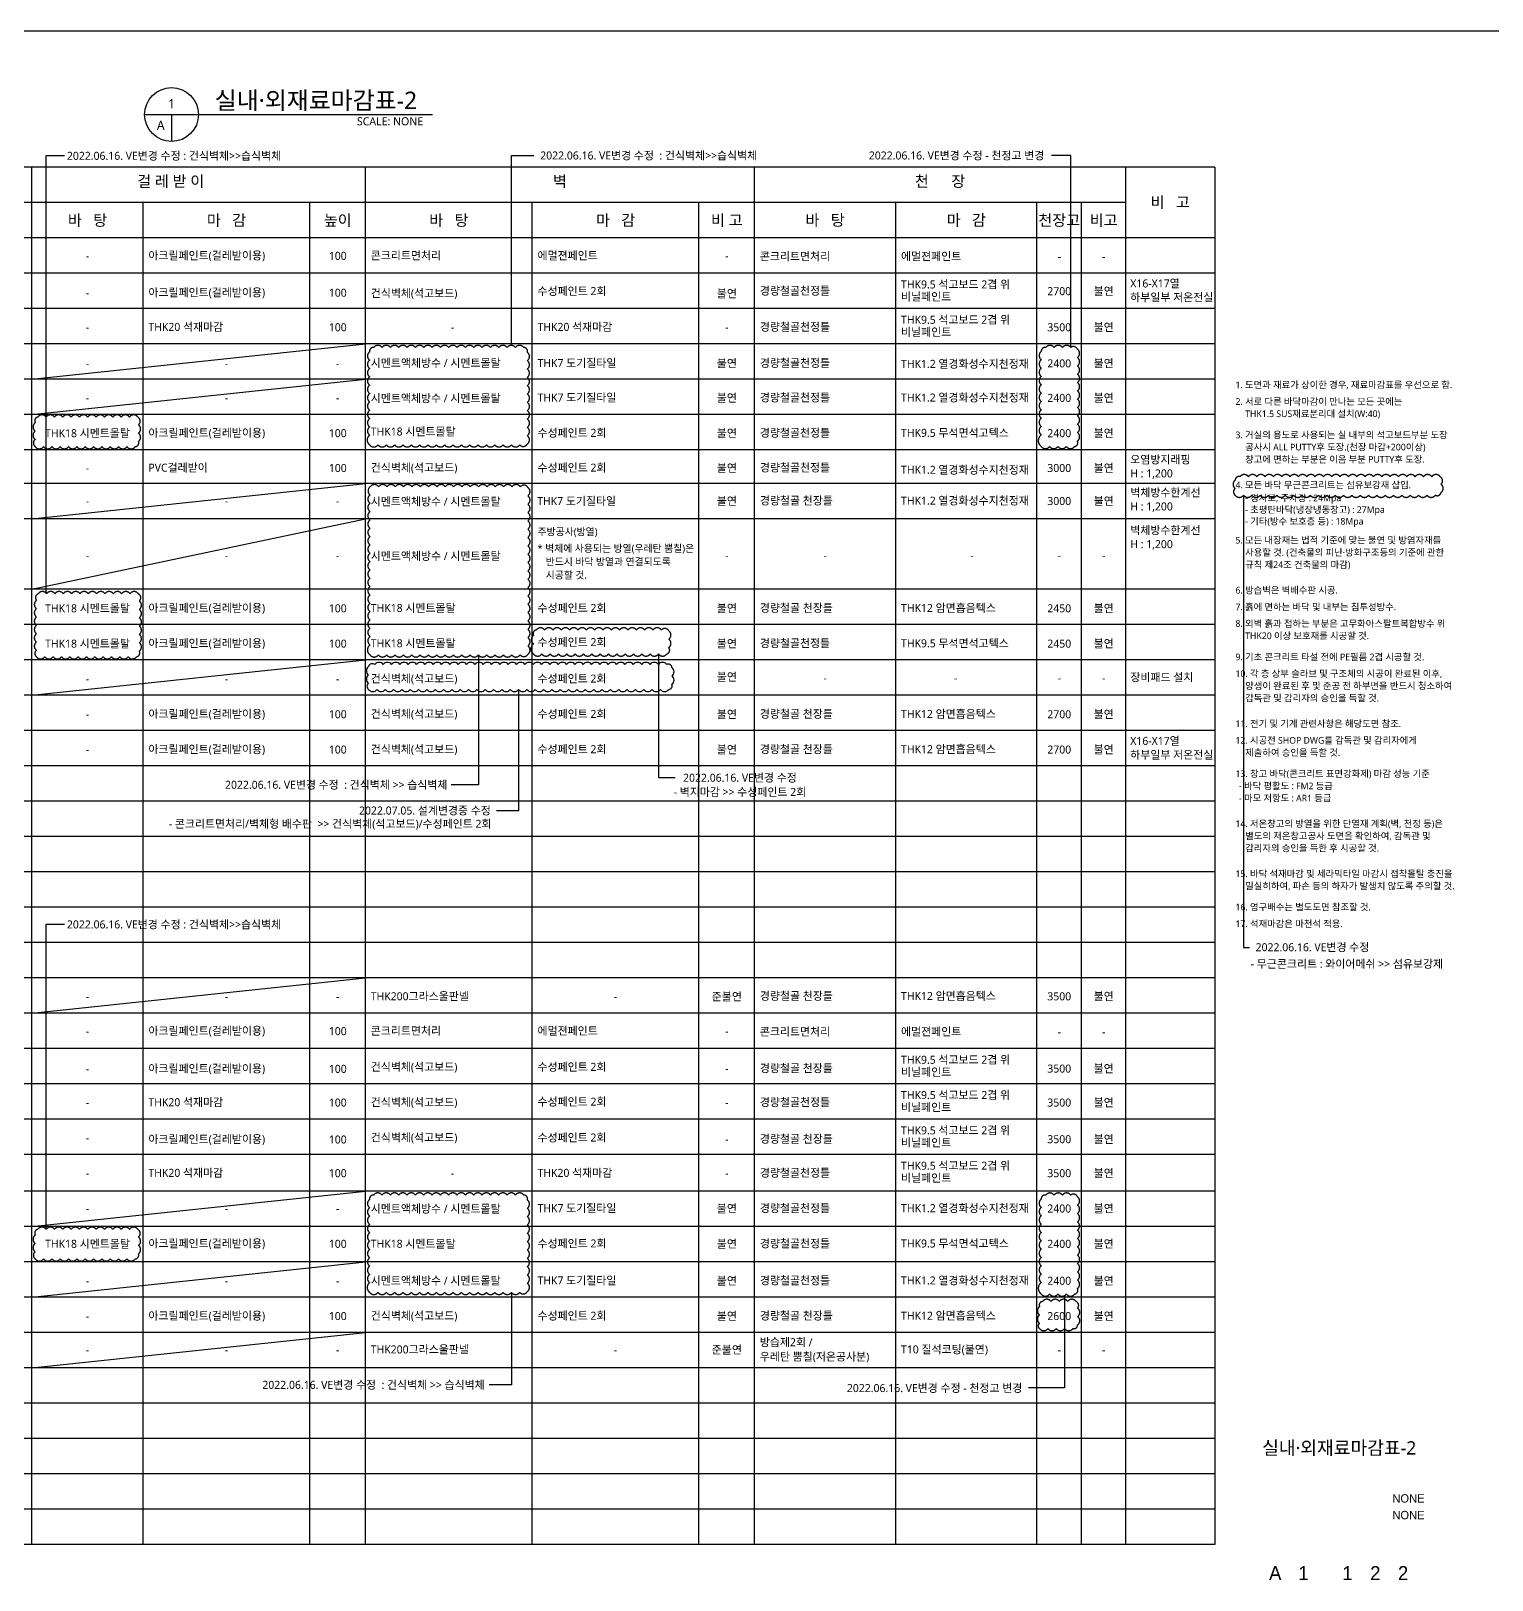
# Model space of a CAD drawing. Header units: millimetres. Extents: x 14892468 to 15300900, y -3565850 to -3401345.
# Drawn here: x 15121711 to 15126968, y -3406918 to -3401345 of the extents above; entities that cross this region are included whole.
import ezdxf
from ezdxf.enums import TextEntityAlignment as Align

# ---------------------------------------------------------------- set-up
doc = ezdxf.new("R2010")
doc.units = ezdxf.units.MM
doc.header["$LTSCALE"] = 100
doc.header["$MEASUREMENT"] = 0
doc.linetypes.add('ACAD_ISO03W100', pattern=[30, 12, -18])
doc.layers.get('0').update_dxf_attribs({"linetype": 'CONTINUOUS'})
doc.layers.get('Defpoints').update_dxf_attribs({"color": 171, "linetype": 'CONTINUOUS'})
for name, color, linetype in [('2', 7, 'CONTINUOUS'), ('9', 2, 'CONTINUOUS'), ('sol', 254, 'CONTINUOUS'), ('SYM', 7, 'CONTINUOUS'), ('TEXT', 3, 'CONTINUOUS'), ('TEXT(MIN)', 7, 'CONTINUOUS'), ('TEXT-TITLE', 6, 'CONTINUOUS'), ('TEXT-기입', 6, 'CONTINUOUS')]:
    doc.layers.add(name, color=color, linetype=linetype)
doc.layers.add('VE변경사항적용-20220616', color=10, linetype='CONTINUOUS', plot=False)
doc.layers.add('설계변경중 추가', color=152, linetype='CONTINUOUS', plot=False)
doc.styles.add('CGS', font='cgse', dxfattribs={"bigfont": 'cgs'})
doc.styles.add('나눔바른고딕', font='NanumBarunGothic.ttf')

# ---------------------------------------------------------------- blocks, each defined once
blk = doc.blocks.new('gfdeafdsaf')
at = {"layer": 'TEXT(MIN)', "style": '나눔바른고딕'}
for s, p in [('1. 도면과 재료가 상이한 경우, 재료마감표를 우선으로 함.', (15502606, -2335323)), ('2. 서로 다른 바닥마감이 만나는 모든 곳에는', (15502606, -2338323)), ('THK1.5 SUS재료분리대 설치(W:40)', (15504346, -2340523)), ('3. 거실의 용도로 사용되는 실 내부의 석고보드부분 도장', (15502606, -2344323)), ('공사시 ALL PUTTY후 도장.(천장 마감+200이상)', (15504346, -2346523)), ('창고에 면하는 부분은 이음 부분 PUTTY후 도장.', (15504346, -2348723)), ('4. 모든 바닥 무근콘크리트는 섬유보강재 삽입.', (15502606, -2353323)), ('- 경사로, 주차장 : 24Mpa', (15504346, -2355666)), ('- 초평탄바닥(냉장냉동창고) : 27Mpa', (15504346, -2357766)), ('- 기타(방수 보호층 등) : 18Mpa', (15504346, -2359866)), ('5. 모든 내장재는 법적 기준에 맞는 불연 및 방염자재를', (15502606, -2363266)), ('사용할 것. (건축물의 피난·방화구조등의 기준에 관한', (15504346, -2365466)), ('규칙 제24조 건축물의 마감)', (15504346, -2367666)), ('6. 방습벽은 벽배수판 시공.', (15502606, -2372266)), ('7. 흙에 면하는 바닥 및 내부는 침투성방수.', (15502606, -2375266)), ('8. 외벽 흙과 접하는 부분은 고무화아스팔트복합방수 위', (15502606, -2378266)), ('THK20 이상 보호재를 시공할 것.', (15504346, -2380466)), ('9. 기초 콘크리트 타설 전에 PE필름 2겹 시공할 것.', (15502606, -2384266)), ('10. 각 층 상부 슬라브 및 구조체의 시공이 완료된 이후,', (15502606, -2387266)), ('감독관 및 감리자의 승인을 득할 것.', (15504346, -2391666)), ('양생이 완료된 후 및 준공 전 하부면을 반드시 청소하여', (15504346, -2389466)), ('11. 전기 및 기계 관련사항은 해당도면 참조.', (15502606, -2396266)), ('12. 시공전 SHOP DWG를 감독관 및 감리자에게', (15502606, -2399266)), ('제출하여 승인을 득할 것.', (15504346, -2401466)), ('13. 창고 바닥(콘크리트 표면강화제) 마감 성능 기준', (15502606, -2405266)), ('- 바닥 평활도 : FM2 등급', (15503239, -2407466)), ('- 마모 저항도 : AR1 등급', (15503239, -2409666)), ('14. 저온창고의 방열을 위한 단열재 계획(벽, 천정 등)은', (15502606, -2414266)), ('별도의 저온창고공사 도면을 확인하여, 감독관 및 ', (15504346, -2416466)), ('감리자의 승인을 득한 후 시공할 것.', (15504346, -2418666)), ('15. 바닥 석재마감 및 세라믹타일 마감시 접착몰탈 충진을', (15502606, -2423266)), ('밀실히하여, 파손 등의 하자가 발생치 않도록 주의할 것.', (15504346, -2425466)), ('16. 영구배수는 별도도면 참조할 것.', (15502606, -2429266)), ('17. 석재마감은 마천석 적용.', (15502606, -2432266))]:
    blk.add_text(s, height=1200, dxfattribs=at).set_placement(p, align=Align.MIDDLE_LEFT)

msp = doc.modelspace()

# ---------------------------------------------------------------- linework, layer by layer
at = {"layer": '2'}
for p, q in [((15121714, -3406790.5), (15121714, -3401835.2)), ((15122914, -3406790.5), (15122914, -3401835.2)), ((15124314, -3406790.5), (15124314, -3401835.2)), ((15125650, -3406790.5), (15125650, -3401835.2)), ((15125650, -3401962.2), (15120114, -3401962.2)), ((15122114, -3406790.5), (15122114, -3401962.2)), ((15122714, -3406790.5), (15122714, -3401962.2)), ((15123514, -3406790.5), (15123514, -3401962.2)), ((15124114, -3406790.5), (15124114, -3401962.2)), ((15124822, -3406790.5), (15124822, -3401962.2)), ((15125330, -3406790.5), (15125330, -3401962.2)), ((15125490, -3406790.5), (15125490, -3401962.2)), ((15125970, -3402089.3), (15119005.5, -3402089.3)), ((15125970, -3404751.7), (15119005.5, -3404751.7))]:
    msp.add_line(p, q, dxfattribs=at)
at = {"layer": '9'}
for p, q in [((15125970, -3401835.2), (15119005.5, -3401835.2)), ((15125970, -3406790.5), (15119005.5, -3406790.5))]:
    msp.add_line(p, q, dxfattribs=at)
at = {"layer": 'Defpoints', "ltscale": 0.1}
for p, q in [((14893166, -3401345.2), (15300899.7, -3401345.2)), ((15125970, -3401835.2), (15125970, -3406790.5)), ((15121714, -3402597.5), (15122914, -3402470.5)), ((15121714, -3402724.6), (15122914, -3402597.5)), ((15121714, -3403099.9), (15122914, -3402972.8)), ((15121714, -3403354), (15122914, -3403099.9)), ((15121714, -3403735.2), (15122914, -3403608.1)), ((15121714, -3404878.7), (15122914, -3404751.7)), ((15121714, -3405646.9), (15122914, -3405519.9)), ((15121714, -3405901.1), (15122914, -3405774)), ((15121714, -3406155.2), (15122914, -3406028.1))]:
    msp.add_line(p, q, dxfattribs=at)
at = {"layer": 'sol', "color": 8}
for p, q in [((15125970, -3402216.3), (15119310, -3402216.3)), ((15125970, -3402343.4), (15119310, -3402343.4)), ((15125970, -3402343.4), (15119714, -3402343.4)), ((15125970, -3402470.5), (15119310, -3402470.5)), ((15125970, -3402597.5), (15119310, -3402597.5)), ((15125970, -3402724.6), (15119714, -3402724.6)), ((15125970, -3402851.6), (15119310, -3402851.6)), ((15125970, -3402972.8), (15119310, -3402972.8)), ((15125970, -3403099.9), (15119310, -3403099.9)), ((15125970, -3403354), (15119310, -3403354)), ((15125970, -3403481.1), (15119310, -3403481.1)), ((15125970, -3403608.1), (15119310, -3403608.1)), ((15125970, -3403735.2), (15119310, -3403735.2)), ((15125970, -3403862.2), (15119310, -3403862.2)), ((15125970, -3403989.3), (15119310, -3403989.3)), ((15125970, -3404116.4), (15119310, -3404116.4)), ((15125970, -3404243.4), (15119310, -3404243.4)), ((15125970, -3404370.5), (15119310, -3404370.5)), ((15125970, -3404497.5), (15119310, -3404497.5)), ((15125970, -3404624.6), (15119310, -3404624.6)), ((15125970, -3404751.7), (15119310, -3404751.7)), ((15125970, -3404878.7), (15119310, -3404878.7)), ((15125970, -3405005.8), (15119310, -3405005.8)), ((15125970, -3405132.8), (15120114, -3405132.8)), ((15125970, -3405259.9), (15120114, -3405259.9)), ((15125970, -3405387), (15119310, -3405387)), ((15125970, -3405519.9), (15119310, -3405519.9)), ((15125970, -3405646.9), (15119714, -3405646.9)), ((15125970, -3405774), (15119310, -3405774)), ((15125970, -3405901.1), (15119310, -3405901.1)), ((15125970, -3406028.1), (15119310, -3406028.1)), ((15125970, -3406155.2), (15119310, -3406155.2)), ((15125970, -3406282.2), (15119310, -3406282.2)), ((15125970, -3406409.3), (15119310, -3406409.3)), ((15125970, -3406536.4), (15119310, -3406536.4)), ((15125970, -3406663.4), (15119310, -3406663.4))]:
    msp.add_line(p, q, dxfattribs=at)
at = {"layer": 'SYM'}
for p, q in [((15122119.5, -3401645.8), (15123155.6, -3401645.8)), ((15122216.5, -3401645.8), (15122216.5, -3401742.7))]:
    msp.add_line(p, q, dxfattribs=at)
msp.add_circle((15122216.5, -3401645.8), 97, dxfattribs=at)
at = {"layer": 'VE변경사항적용-20220616'}
for points in [[(15121765.2, -3403367.8), (15121765.2, -3401792.8), (15121831.9, -3401792.8)], [(15123439.3, -3402476.2), (15123439.3, -3401792.8), (15123519.9, -3401792.8)], [(15125451.8, -3402484.2), (15125451.8, -3401792.8), (15125382.6, -3401792.8)], [(15126073.5, -3403015.3), (15126073.5, -3404642.6), (15126094.9, -3404642.6)], [(15123320.6, -3403589.8), (15123320.6, -3404056.9), (15123222.8, -3404056.9)], [(15123968.7, -3403586.5), (15123968.7, -3404031.6), (15124028.8, -3404031.6)], [(15121765.2, -3405656.6), (15121765.2, -3404558.2), (15121831.9, -3404558.2)], [(15123439.3, -3405883.5), (15123439.3, -3406216), (15123358.8, -3406216)], [(15125429.5, -3405895), (15125429.5, -3406227.5), (15125299.9, -3406227.5)]]:
    msp.add_lwpolyline(points, dxfattribs=at)
at = {"layer": 'VE변경사항적용-20220616', "linetype": 'ACAD_ISO03W100'}
for points in [[(15122929.3, -3402834.1, 0.520567), (15122959.3, -3402834.1, 0.520567), (15122989.3, -3402834.1, 0.520567), (15123019.3, -3402834.1, 0.520567), (15123049.3, -3402834.1, 0.520567), (15123079.3, -3402834.1, 0.520567), (15123109.3, -3402834.1, 0.520567), (15123139.3, -3402834.1, 0.520567), (15123169.3, -3402834.1, 0.520567), (15123199.3, -3402834.1, 0.520567), (15123229.3, -3402834.1, 0.520567), (15123259.3, -3402834.1, 0.520567), (15123289.3, -3402834.1, 0.520567), (15123319.3, -3402834.1, 0.520567), (15123349.3, -3402834.1, 0.520567), (15123379.3, -3402834.1, 0.520567), (15123409.3, -3402834.1, 0.520567), (15123439.3, -3402834.1, 0.520567), (15123469.3, -3402834.1, 0.520567), (15123496.5, -3402831.3, 0.520567), (15123496.5, -3402801.3, 0.520567), (15123496.5, -3402771.3, 0.520567), (15123496.5, -3402741.3, 0.520567), (15123496.5, -3402711.3, 0.520567), (15123496.5, -3402681.3, 0.520567), (15123496.5, -3402651.3, 0.520567), (15123496.5, -3402621.3, 0.520567), (15123496.5, -3402591.3, 0.520567), (15123496.5, -3402561.3, 0.520567), (15123496.5, -3402531.3, 0.520567), (15123496.5, -3402501.3, 0.520567), (15123483.8, -3402484, 0.520567), (15123453.8, -3402484, 0.520567), (15123423.8, -3402484, 0.520567), (15123393.8, -3402484, 0.520567), (15123363.8, -3402484, 0.520567), (15123333.8, -3402484, 0.520567), (15123303.8, -3402484, 0.520567), (15123273.8, -3402484, 0.520567), (15123243.8, -3402484, 0.520567), (15123213.8, -3402484, 0.520567), (15123183.8, -3402484, 0.520567), (15123153.8, -3402484, 0.520567), (15123123.8, -3402484, 0.520567), (15123093.8, -3402484, 0.520567), (15123063.8, -3402484, 0.520567), (15123033.8, -3402484, 0.520567), (15123003.8, -3402484, 0.520567), (15122973.8, -3402484, 0.520567), (15122943.8, -3402484, 0.520567), (15122929.3, -3402499.5, 0.520567), (15122929.3, -3402529.5, 0.520567), (15122929.3, -3402559.5, 0.520567), (15122929.3, -3402589.5, 0.520567), (15122929.3, -3402619.5, 0.520567), (15122929.3, -3402649.5, 0.520567), (15122929.3, -3402679.5, 0.520567), (15122929.3, -3402709.5, 0.520567), (15122929.3, -3402739.5, 0.520567), (15122929.3, -3402769.5, 0.520567), (15122929.3, -3402799.5, 0.520567)], [(15125345.8, -3402840, 0.520567), (15125375.8, -3402840, 0.520567), (15125405.8, -3402840, 0.520567), (15125435.8, -3402840, 0.520567), (15125465.8, -3402840, 0.520567), (15125475.9, -3402820.1, 0.520567), (15125475.9, -3402790.1, 0.520567), (15125475.9, -3402760.1, 0.520567), (15125475.9, -3402730.1, 0.520567), (15125475.9, -3402700.1, 0.520567), (15125475.9, -3402670.1, 0.520567), (15125475.9, -3402640.1, 0.520567), (15125475.9, -3402610.1, 0.520567), (15125475.9, -3402580.1, 0.520567), (15125475.9, -3402550.1, 0.520567), (15125475.9, -3402520.1, 0.520567), (15125475.9, -3402490.1, 0.520567), (15125451.8, -3402484.2, 0.520567), (15125421.8, -3402484.2, 0.520567), (15125391.8, -3402484.2, 0.520567), (15125361.8, -3402484.2, 0.520567), (15125345.8, -3402498.2, 0.520567), (15125345.8, -3402528.2, 0.520567), (15125345.8, -3402558.2, 0.520567), (15125345.8, -3402588.2, 0.520567), (15125345.8, -3402618.2, 0.520567), (15125345.8, -3402648.2, 0.520567), (15125345.8, -3402678.2, 0.520567), (15125345.8, -3402708.2, 0.520567), (15125345.8, -3402738.2, 0.520567), (15125345.8, -3402768.2, 0.520567), (15125345.8, -3402798.2, 0.520567)], [(15121726, -3402840.6, 0.520567), (15121756, -3402840.6, 0.520567), (15121786, -3402840.6, 0.520567), (15121816, -3402840.6, 0.520567), (15121846, -3402840.6, 0.520567), (15121876, -3402840.6, 0.520567), (15121906, -3402840.6, 0.520567), (15121936, -3402840.6, 0.520567), (15121966, -3402840.6, 0.520567), (15121996, -3402840.6, 0.520567), (15122026, -3402840.6, 0.520567), (15122056, -3402840.6, 0.520567), (15122086, -3402840.6, 0.520567), (15122097.5, -3402822, 0.520567), (15122097.5, -3402792, 0.520567), (15122097.5, -3402762, 0.520567), (15122095.2, -3402734.2, 0.520567), (15122065.2, -3402734.2, 0.520567), (15122035.2, -3402734.2, 0.520567), (15122005.2, -3402734.2, 0.520567), (15121975.2, -3402734.2, 0.520567), (15121945.2, -3402734.2, 0.520567), (15121915.2, -3402734.2, 0.520567), (15121885.2, -3402734.2, 0.520567), (15121855.2, -3402734.2, 0.520567), (15121825.2, -3402734.2, 0.520567), (15121795.2, -3402734.2, 0.520567), (15121765.2, -3402734.2, 0.520567), (15121735.2, -3402734.2, 0.520567), (15121726, -3402755, 0.520567), (15121726, -3402785, 0.520567), (15121726, -3402815, 0.520567)], [(15126043.5, -3403015.3, 0.520567), (15126073.5, -3403015.3, 0.520567), (15126103.5, -3403015.3, 0.520567), (15126133.5, -3403015.3, 0.520567), (15126163.5, -3403015.3, 0.520567), (15126193.5, -3403015.3, 0.520567), (15126223.5, -3403015.3, 0.520567), (15126253.5, -3403015.3, 0.520567), (15126283.5, -3403015.3, 0.520567), (15126313.5, -3403015.3, 0.520567), (15126343.5, -3403015.3, 0.520567), (15126373.5, -3403015.3, 0.520567), (15126403.5, -3403015.3, 0.520567), (15126433.5, -3403015.3, 0.520567), (15126463.5, -3403015.3, 0.520567), (15126493.5, -3403015.3, 0.520567), (15126523.5, -3403015.3, 0.520567), (15126553.5, -3403015.3, 0.520567), (15126583.5, -3403015.3, 0.520567), (15126613.5, -3403015.3, 0.520567), (15126643.5, -3403015.3, 0.520567), (15126673.5, -3403015.3, 0.520567), (15126703.5, -3403015.3, 0.520567), (15126733.5, -3403015.3, 0.520567), (15126763.5, -3403015.3, 0.520567), (15126784, -3403005.8, 0.520567), (15126784, -3402975.8, 0.520567), (15126781, -3402948.8, 0.520567), (15126751, -3402948.8, 0.520567), (15126721, -3402948.8, 0.520567), (15126691, -3402948.8, 0.520567), (15126661, -3402948.8, 0.520567), (15126631, -3402948.8, 0.520567), (15126601, -3402948.8, 0.520567), (15126571, -3402948.8, 0.520567), (15126541, -3402948.8, 0.520567), (15126511, -3402948.8, 0.520567), (15126481, -3402948.8, 0.520567), (15126451, -3402948.8, 0.520567), (15126421, -3402948.8, 0.520567), (15126391, -3402948.8, 0.520567), (15126361, -3402948.8, 0.520567), (15126331, -3402948.8, 0.520567), (15126301, -3402948.8, 0.520567), (15126271, -3402948.8, 0.520567), (15126241, -3402948.8, 0.520567), (15126211, -3402948.8, 0.520567), (15126181, -3402948.8, 0.520567), (15126151, -3402948.8, 0.520567), (15126121, -3402948.8, 0.520567), (15126091, -3402948.8, 0.520567), (15126061, -3402948.8, 0.520567), (15126043.5, -3402961.3, 0.520567), (15126043.5, -3402991.3, 0.520567)], [(15122930.6, -3403589.8, 0.520567), (15122960.6, -3403589.8, 0.520567), (15122990.6, -3403589.8, 0.520567), (15123020.6, -3403589.8, 0.520567), (15123050.6, -3403589.8, 0.520567), (15123080.6, -3403589.8, 0.520567), (15123110.6, -3403589.8, 0.520567), (15123140.6, -3403589.8, 0.520567), (15123170.6, -3403589.8, 0.520567), (15123200.6, -3403589.8, 0.520567), (15123230.6, -3403589.8, 0.520567), (15123260.6, -3403589.8, 0.520567), (15123290.6, -3403589.8, 0.520567), (15123320.6, -3403589.8, 0.520567), (15123350.6, -3403589.8, 0.520567), (15123380.6, -3403589.8, 0.520567), (15123410.6, -3403589.8, 0.520567), (15123440.6, -3403589.8, 0.520567), (15123470.6, -3403589.8, 0.520567), (15123498.6, -3403587.7, 0.520567), (15123498.6, -3403557.7, 0.520567), (15123498.6, -3403527.7, 0.520567), (15123498.6, -3403497.7, 0.520567), (15123498.6, -3403467.7, 0.520567), (15123498.6, -3403437.7, 0.520567), (15123498.6, -3403407.7, 0.520567), (15123498.6, -3403377.7, 0.520567), (15123498.6, -3403347.7, 0.520567), (15123498.6, -3403317.7, 0.520567), (15123498.6, -3403287.7, 0.520567), (15123498.6, -3403257.7, 0.520567), (15123498.6, -3403227.7, 0.520567), (15123498.6, -3403197.7, 0.520567), (15123498.6, -3403167.7, 0.520567), (15123498.6, -3403137.7, 0.520567), (15123498.6, -3403107.7, 0.520567), (15123498.6, -3403077.7, 0.520567), (15123498.6, -3403047.7, 0.520567), (15123498.6, -3403017.7, 0.520567), (15123498.6, -3402987.7, 0.520567), (15123471.4, -3402985, 0.520567), (15123441.4, -3402985, 0.520567), (15123411.4, -3402985, 0.520567), (15123381.4, -3402985, 0.520567), (15123351.4, -3402985, 0.520567), (15123321.4, -3402985, 0.520567), (15123291.4, -3402985, 0.520567), (15123261.4, -3402985, 0.520567), (15123231.4, -3402985, 0.520567), (15123201.4, -3402985, 0.520567), (15123171.4, -3402985, 0.520567), (15123141.4, -3402985, 0.520567), (15123111.4, -3402985, 0.520567), (15123081.4, -3402985, 0.520567), (15123051.4, -3402985, 0.520567), (15123021.4, -3402985, 0.520567), (15122991.4, -3402985, 0.520567), (15122961.4, -3402985, 0.520567), (15122931.4, -3402985, 0.520567), (15122930.6, -3403014.2, 0.520567), (15122930.6, -3403044.2, 0.520567), (15122930.6, -3403074.2, 0.520567), (15122930.6, -3403104.2, 0.520567), (15122930.6, -3403134.2, 0.520567), (15122930.6, -3403164.2, 0.520567), (15122930.6, -3403194.2, 0.520567), (15122930.6, -3403224.2, 0.520567), (15122930.6, -3403254.2, 0.520567), (15122930.6, -3403284.2, 0.520567), (15122930.6, -3403314.2, 0.520567), (15122930.6, -3403344.2, 0.520567), (15122930.6, -3403374.2, 0.520567), (15122930.6, -3403404.2, 0.520567), (15122930.6, -3403434.2, 0.520567), (15122930.6, -3403464.2, 0.520567), (15122930.6, -3403494.2, 0.520567), (15122930.6, -3403524.2, 0.520567), (15122930.6, -3403554.2, 0.520567)], [(15121730.5, -3403596.5, 0.520567), (15121760.5, -3403596.5, 0.520567), (15121790.5, -3403596.5, 0.520567), (15121820.5, -3403596.5, 0.520567), (15121850.5, -3403596.5, 0.520567), (15121880.5, -3403596.5, 0.520567), (15121910.5, -3403596.5, 0.520567), (15121940.5, -3403596.5, 0.520567), (15121970.5, -3403596.5, 0.520567), (15122000.5, -3403596.5, 0.520567), (15122030.5, -3403596.5, 0.520567), (15122060.5, -3403596.5, 0.520567), (15122090.5, -3403596.5, 0.520567), (15122100.4, -3403576.4, 0.520567), (15122100.4, -3403546.4, 0.520567), (15122100.4, -3403516.4, 0.520567), (15122100.4, -3403486.4, 0.520567), (15122100.4, -3403456.4, 0.520567), (15122100.4, -3403426.4, 0.520567), (15122100.4, -3403396.4, 0.520567), (15122096.9, -3403369.9, 0.520567), (15122066.9, -3403369.9, 0.520567), (15122036.9, -3403369.9, 0.520567), (15122006.9, -3403369.9, 0.520567), (15121976.9, -3403369.9, 0.520567), (15121946.9, -3403369.9, 0.520567), (15121916.9, -3403369.9, 0.520567), (15121886.9, -3403369.9, 0.520567), (15121856.9, -3403369.9, 0.520567), (15121826.9, -3403369.9, 0.520567), (15121796.9, -3403369.9, 0.520567), (15121766.9, -3403369.9, 0.520567), (15121736.9, -3403369.9, 0.520567), (15121730.5, -3403393.5, 0.520567), (15121730.5, -3403423.5, 0.520567), (15121730.5, -3403453.5, 0.520567), (15121730.5, -3403483.5, 0.520567), (15121730.5, -3403513.5, 0.520567), (15121730.5, -3403543.5, 0.520567), (15121730.5, -3403573.5, 0.520567)], [(15123518.7, -3403586.5, 0.520567), (15123548.7, -3403586.5, 0.520567), (15123578.7, -3403586.5, 0.520567), (15123608.7, -3403586.5, 0.520567), (15123638.7, -3403586.5, 0.520567), (15123668.7, -3403586.5, 0.520567), (15123698.7, -3403586.5, 0.520567), (15123728.7, -3403586.5, 0.520567), (15123758.7, -3403586.5, 0.520567), (15123788.7, -3403586.5, 0.520567), (15123818.7, -3403586.5, 0.520567), (15123848.7, -3403586.5, 0.520567), (15123878.7, -3403586.5, 0.520567), (15123908.7, -3403586.5, 0.520567), (15123938.7, -3403586.5, 0.520567), (15123968.7, -3403586.5, 0.520567), (15123998.7, -3403586.5, 0.520567), (15124005.7, -3403563.5, 0.520567), (15124005.7, -3403533.5, 0.520567), (15124005.7, -3403503.5, 0.520567), (15123978.9, -3403500.3, 0.520567), (15123948.9, -3403500.3, 0.520567), (15123918.9, -3403500.3, 0.520567), (15123888.9, -3403500.3, 0.520567), (15123858.9, -3403500.3, 0.520567), (15123828.9, -3403500.3, 0.520567), (15123798.9, -3403500.3, 0.520567), (15123768.9, -3403500.3, 0.520567), (15123738.9, -3403500.3, 0.520567), (15123708.9, -3403500.3, 0.520567), (15123678.9, -3403500.3, 0.520567), (15123648.9, -3403500.3, 0.520567), (15123618.9, -3403500.3, 0.520567), (15123588.9, -3403500.3, 0.520567), (15123558.9, -3403500.3, 0.520567), (15123528.9, -3403500.3, 0.520567), (15123518.7, -3403520, 0.520567), (15123518.7, -3403550, 0.520567)], [(15122929.3, -3405883.5, 0.520567), (15122959.3, -3405883.5, 0.520567), (15122989.3, -3405883.5, 0.520567), (15123019.3, -3405883.5, 0.520567), (15123049.3, -3405883.5, 0.520567), (15123079.3, -3405883.5, 0.520567), (15123109.3, -3405883.5, 0.520567), (15123139.3, -3405883.5, 0.520567), (15123169.3, -3405883.5, 0.520567), (15123199.3, -3405883.5, 0.520567), (15123229.3, -3405883.5, 0.520567), (15123259.3, -3405883.5, 0.520567), (15123289.3, -3405883.5, 0.520567), (15123319.3, -3405883.5, 0.520567), (15123349.3, -3405883.5, 0.520567), (15123379.3, -3405883.5, 0.520567), (15123409.3, -3405883.5, 0.520567), (15123439.3, -3405883.5, 0.520567), (15123469.3, -3405883.5, 0.520567), (15123496.5, -3405880.7, 0.520567), (15123496.5, -3405850.7, 0.520567), (15123496.5, -3405820.7, 0.520567), (15123496.5, -3405790.7, 0.520567), (15123496.5, -3405760.7, 0.520567), (15123496.5, -3405730.7, 0.520567), (15123496.5, -3405700.7, 0.520567), (15123496.5, -3405670.7, 0.520567), (15123496.5, -3405640.7, 0.520567), (15123496.5, -3405610.7, 0.520567), (15123496.5, -3405580.7, 0.520567), (15123496.5, -3405550.7, 0.520567), (15123483.8, -3405533.4, 0.520567), (15123453.8, -3405533.4, 0.520567), (15123423.8, -3405533.4, 0.520567), (15123393.8, -3405533.4, 0.520567), (15123363.8, -3405533.4, 0.520567), (15123333.8, -3405533.4, 0.520567), (15123303.8, -3405533.4, 0.520567), (15123273.8, -3405533.4, 0.520567), (15123243.8, -3405533.4, 0.520567), (15123213.8, -3405533.4, 0.520567), (15123183.8, -3405533.4, 0.520567), (15123153.8, -3405533.4, 0.520567), (15123123.8, -3405533.4, 0.520567), (15123093.8, -3405533.4, 0.520567), (15123063.8, -3405533.4, 0.520567), (15123033.8, -3405533.4, 0.520567), (15123003.8, -3405533.4, 0.520567), (15122973.8, -3405533.4, 0.520567), (15122943.8, -3405533.4, 0.520567), (15122929.3, -3405548.9, 0.520567), (15122929.3, -3405578.9, 0.520567), (15122929.3, -3405608.9, 0.520567), (15122929.3, -3405638.9, 0.520567), (15122929.3, -3405668.9, 0.520567), (15122929.3, -3405698.9, 0.520567), (15122929.3, -3405728.9, 0.520567), (15122929.3, -3405758.9, 0.520567), (15122929.3, -3405788.9, 0.520567), (15122929.3, -3405818.9, 0.520567), (15122929.3, -3405848.9, 0.520567)], [(15125345.8, -3405889.4, 0.520567), (15125375.8, -3405889.4, 0.520567), (15125405.8, -3405889.4, 0.520567), (15125435.8, -3405889.4, 0.520567), (15125465.8, -3405889.4, 0.520567), (15125475.9, -3405869.5, 0.520567), (15125475.9, -3405839.5, 0.520567), (15125475.9, -3405809.5, 0.520567), (15125475.9, -3405779.5, 0.520567), (15125475.9, -3405749.5, 0.520567), (15125475.9, -3405719.5, 0.520567), (15125475.9, -3405689.5, 0.520567), (15125475.9, -3405659.5, 0.520567), (15125475.9, -3405629.5, 0.520567), (15125475.9, -3405599.5, 0.520567), (15125475.9, -3405569.5, 0.520567), (15125475.9, -3405539.5, 0.520567), (15125451.8, -3405533.7, 0.520567), (15125421.8, -3405533.7, 0.520567), (15125391.8, -3405533.7, 0.520567), (15125361.8, -3405533.7, 0.520567), (15125345.8, -3405547.7, 0.520567), (15125345.8, -3405577.7, 0.520567), (15125345.8, -3405607.7, 0.520567), (15125345.8, -3405637.7, 0.520567), (15125345.8, -3405667.7, 0.520567), (15125345.8, -3405697.7, 0.520567), (15125345.8, -3405727.7, 0.520567), (15125345.8, -3405757.7, 0.520567), (15125345.8, -3405787.7, 0.520567), (15125345.8, -3405817.7, 0.520567), (15125345.8, -3405847.7, 0.520567)], [(15121726, -3405762.9, 0.520567), (15121756, -3405762.9, 0.520567), (15121786, -3405762.9, 0.520567), (15121816, -3405762.9, 0.520567), (15121846, -3405762.9, 0.520567), (15121876, -3405762.9, 0.520567), (15121906, -3405762.9, 0.520567), (15121936, -3405762.9, 0.520567), (15121966, -3405762.9, 0.520567), (15121996, -3405762.9, 0.520567), (15122026, -3405762.9, 0.520567), (15122056, -3405762.9, 0.520567), (15122086, -3405762.9, 0.520567), (15122097.5, -3405744.4, 0.520567), (15122097.5, -3405714.4, 0.520567), (15122097.5, -3405684.4, 0.520567), (15122095.2, -3405656.6, 0.520567), (15122065.2, -3405656.6, 0.520567), (15122035.2, -3405656.6, 0.520567), (15122005.2, -3405656.6, 0.520567), (15121975.2, -3405656.6, 0.520567), (15121945.2, -3405656.6, 0.520567), (15121915.2, -3405656.6, 0.520567), (15121885.2, -3405656.6, 0.520567), (15121855.2, -3405656.6, 0.520567), (15121825.2, -3405656.6, 0.520567), (15121795.2, -3405656.6, 0.520567), (15121765.2, -3405656.6, 0.520567), (15121735.2, -3405656.6, 0.520567), (15121726, -3405677.4, 0.520567), (15121726, -3405707.4, 0.520567), (15121726, -3405737.4, 0.520567)], [(15125339.5, -3406013.5, 0.520567), (15125369.5, -3406013.5, 0.520567), (15125399.5, -3406013.5, 0.520567), (15125429.5, -3406013.5, 0.520567), (15125459.5, -3406013.5, 0.520567), (15125476.5, -3406000.4, 0.520567), (15125476.5, -3405970.4, 0.520567), (15125476.5, -3405940.4, 0.520567), (15125470.8, -3405916.1, 0.520567), (15125440.8, -3405916.1, 0.520567), (15125410.8, -3405916.1, 0.520567), (15125380.8, -3405916.1, 0.520567), (15125350.8, -3405916.1, 0.520567), (15125339.5, -3405934.9, 0.520567), (15125339.5, -3405964.9, 0.520567), (15125339.5, -3405994.9, 0.520567)]]:
    msp.add_lwpolyline(points, format="xyb", close=True, dxfattribs=at)
at = {"layer": '설계변경중 추가'}
msp.add_lwpolyline([(15122925.3, -3403714.1, 0.520567), (15122955.3, -3403714.1, 0.520567), (15122985.3, -3403714.1, 0.520567), (15123015.3, -3403714.1, 0.520567), (15123045.3, -3403714.1, 0.520567), (15123075.3, -3403714.1, 0.520567), (15123105.3, -3403714.1, 0.520567), (15123135.3, -3403714.1, 0.520567), (15123165.3, -3403714.1, 0.520567), (15123195.3, -3403714.1, 0.520567), (15123225.3, -3403714.1, 0.520567), (15123255.3, -3403714.1, 0.520567), (15123285.3, -3403714.1, 0.520567), (15123315.3, -3403714.1, 0.520567), (15123345.3, -3403714.1, 0.520567), (15123375.3, -3403714.1, 0.520567), (15123405.3, -3403714.1, 0.520567), (15123435.3, -3403714.1, 0.520567), (15123465.3, -3403714.1, 0.520567), (15123495.3, -3403714.1, 0.520567), (15123525.3, -3403714.1, 0.520567), (15123555.3, -3403714.1, 0.520567), (15123585.3, -3403714.1, 0.520567), (15123615.3, -3403714.1, 0.520567), (15123645.3, -3403714.1, 0.520567), (15123675.3, -3403714.1, 0.520567), (15123705.3, -3403714.1, 0.520567), (15123735.3, -3403714.1, 0.520567), (15123765.3, -3403714.1, 0.520567), (15123795.3, -3403714.1, 0.520567), (15123825.3, -3403714.1, 0.520567), (15123855.3, -3403714.1, 0.520567), (15123885.3, -3403714.1, 0.520567), (15123915.3, -3403714.1, 0.520567), (15123945.3, -3403714.1, 0.520567), (15123975.3, -3403714.1, 0.520567), (15124005.3, -3403714.1, 0.520567), (15124016.9, -3403695.6, 0.520567), (15124016.9, -3403665.6, 0.520567), (15124016.9, -3403635.6, 0.520567), (15123998, -3403624.5, 0.520567), (15123968, -3403624.5, 0.520567), (15123938, -3403624.5, 0.520567), (15123908, -3403624.5, 0.520567), (15123878, -3403624.5, 0.520567), (15123848, -3403624.5, 0.520567), (15123818, -3403624.5, 0.520567), (15123788, -3403624.5, 0.520567), (15123758, -3403624.5, 0.520567), (15123728, -3403624.5, 0.520567), (15123698, -3403624.5, 0.520567), (15123668, -3403624.5, 0.520567), (15123638, -3403624.5, 0.520567), (15123608, -3403624.5, 0.520567), (15123578, -3403624.5, 0.520567), (15123548, -3403624.5, 0.520567), (15123518, -3403624.5, 0.520567), (15123488, -3403624.5, 0.520567), (15123458, -3403624.5, 0.520567), (15123428, -3403624.5, 0.520567), (15123398, -3403624.5, 0.520567), (15123368, -3403624.5, 0.520567), (15123338, -3403624.5, 0.520567), (15123308, -3403624.5, 0.520567), (15123278, -3403624.5, 0.520567), (15123248, -3403624.5, 0.520567), (15123218, -3403624.5, 0.520567), (15123188, -3403624.5, 0.520567), (15123158, -3403624.5, 0.520567), (15123128, -3403624.5, 0.520567), (15123098, -3403624.5, 0.520567), (15123068, -3403624.5, 0.520567), (15123038, -3403624.5, 0.520567), (15123008, -3403624.5, 0.520567), (15122978, -3403624.5, 0.520567), (15122948, -3403624.5, 0.520567), (15122925.3, -3403631.8, 0.520567), (15122925.3, -3403661.8, 0.520567), (15122925.3, -3403691.8, 0.520567)], format="xyb", close=True, dxfattribs=at)
msp.add_lwpolyline([(15123465.3, -3403714.1), (15123465.3, -3404150.5), (15123385.2, -3404150.5)], dxfattribs=at)

# ---------------------------------------------------------------- block references
at = {"xscale": 0.01999999999999955, "yscale": 0.01999999999999955, "zscale": 0.01999999999999955}
msp.add_blockref('gfdeafdsaf', (14815992.4, -3355911.9), dxfattribs=at)

# ---------------------------------------------------------------- texts
at = {"layer": 'TEXT', "style": '나눔바른고딕'}
for s, p in [('1', (15122216.5, -3401607)), ('A', (15122177.7, -3401684.5))]:
    msp.add_text(s, height=33.9, dxfattribs=at).set_placement(p, align=Align.MIDDLE)
msp.add_text('실내·외재료마감표-2', height=63.03, dxfattribs=at).set_placement((15122371.8, -3401626.4))
msp.add_text('SCALE: NONE', height=29.091, dxfattribs=at).set_placement((15123121.7, -3401655.5), align=Align.TOP_RIGHT)
for s, p in [('걸 레 받 이', (15122213.5, -3401885.8)), ('벽', (15123613.5, -3401885.8)), ('천      장', (15124981.5, -3401885.8)), ('비   고', (15125809.7, -3401961.4)), ('바   탕', (15121914.1, -3402025.9)), ('마   감', (15122414.1, -3402025.9)), ('높이', (15122814.5, -3402025.9)), ('바   탕', (15123214.1, -3402025.9)), ('마   감', (15123814.1, -3402025.9)), ('비 고', (15124214.5, -3402025.9)), ('바   탕', (15124568, -3402025.7)), ('마   감', (15125076, -3402025.7)), ('천장고', (15125410.5, -3402025.9)), ('비고', (15125570.5, -3402025.9))]:
    msp.add_text(s, height=40, dxfattribs=at).set_placement(p, align=Align.MIDDLE_CENTER)
at = {"layer": 'TEXT-TITLE', "style": '나눔바른고딕'}
msp.add_text('실내·외재료마감표-2', height=48, dxfattribs=at).set_placement((15126417.7, -3406466.9), align=Align.CENTER)
at = {"layer": 'TEXT-기입'}
for s, height, style, p in [('-', 28.8, '나눔바른고딕', (15121914.1, -3402154.2)), ('100', 28.8, '나눔바른고딕', (15122814.5, -3402154.2)), ('-', 28.8, '나눔바른고딕', (15124214.5, -3402154.2)), ('-', 28.8, '나눔바른고딕', (15125410.5, -3402156.9)), ('-', 28.8, '나눔바른고딕', (15125570.5, -3402156.9)), ('100', 28.8, '나눔바른고딕', (15122814.5, -3402286.9)), ('불연', 28.8, '나눔바른고딕', (15124214.5, -3402289.9)), ('2700', 28.8, '나눔바른고딕', (15125410.5, -3402281.3)), ('불연', 28.8, '나눔바른고딕', (15125570.5, -3402281.3)), ('-', 28.8, '나눔바른고딕', (15121914.1, -3402287.1)), ('-', 28.8, '나눔바른고딕', (15121914.1, -3402411.1)), ('100', 28.8, '나눔바른고딕', (15122814.5, -3402411.1)), ('-', 28.8, '나눔바른고딕', (15123227.3, -3402411.1)), ('-', 28.8, '나눔바른고딕', (15124214.5, -3402411.1)), ('3500', 28.8, '나눔바른고딕', (15125410.5, -3402411.1)), ('불연', 28.8, '나눔바른고딕', (15125570.5, -3402411.1)), ('-', 28.8, '나눔바른고딕', (15121914.1, -3402541.1)), ('-', 28.8, '나눔바른고딕', (15122414.1, -3402541.1)), ('-', 28.8, '나눔바른고딕', (15122814.5, -3402541.1)), ('불연', 28.8, '나눔바른고딕', (15124214.5, -3402541.1)), ('2400', 28.8, '나눔바른고딕', (15125410.5, -3402541.1)), ('불연', 28.8, '나눔바른고딕', (15125570.5, -3402541.1)), ('-', 28.8, '나눔바른고딕', (15121914.1, -3402665.2)), ('-', 28.8, '나눔바른고딕', (15122414.1, -3402665.2)), ('-', 28.8, '나눔바른고딕', (15122814.5, -3402665.2)), ('불연', 28.8, '나눔바른고딕', (15124214.5, -3402665.2)), ('2400', 28.8, '나눔바른고딕', (15125410.5, -3402665.2)), ('불연', 28.8, '나눔바른고딕', (15125570.5, -3402665.2)), ('THK18 시멘트몰탈', 28.8, '나눔바른고딕', (15121914.1, -3402792.2)), ('100', 28.8, '나눔바른고딕', (15122814.5, -3402792.2)), ('불연', 28.8, '나눔바른고딕', (15124214.5, -3402792.2)), ('2400', 28.8, '나눔바른고딕', (15125410.5, -3402792.2)), ('불연', 28.8, '나눔바른고딕', (15125570.5, -3402792.2)), ('-', 28.8, '나눔바른고딕', (15121914.1, -3402917.5)), ('100', 28.8, '나눔바른고딕', (15122814.5, -3402917.5)), ('불연', 28.8, '나눔바른고딕', (15124214.5, -3402917.5)), ('3000', 28.8, '나눔바른고딕', (15125410.5, -3402917.5)), ('불연', 28.8, '나눔바른고딕', (15125570.5, -3402917.5)), ('-', 28.8, '나눔바른고딕', (15121914.1, -3403036.3)), ('-', 28.8, '나눔바른고딕', (15122414.1, -3403036.3)), ('-', 28.8, '나눔바른고딕', (15122814.5, -3403036.3)), ('THK7 도기질타일', 28.8, '나눔바른고딕', (15123674, -3403036.3)), ('불연', 28.8, '나눔바른고딕', (15124214.5, -3403036.3)), ('3000', 28.8, '나눔바른고딕', (15125410.5, -3403036.3)), ('불연', 28.8, '나눔바른고딕', (15125570.5, -3403036.3)), ('-', 28.8, '나눔바른고딕', (15121914.1, -3403231.7)), ('-', 28.8, '나눔바른고딕', (15122414.1, -3403231.7)), ('-', 28.8, '나눔바른고딕', (15122814.5, -3403231.7)), ('-', 28.8, '나눔바른고딕', (15124214.5, -3403231.7)), ('-', 28.8, '나눔바른고딕', (15124568, -3403231.7)), ('-', 28.8, '나눔바른고딕', (15125095.9, -3403233)), ('-', 28.8, '나눔바른고딕', (15125410.5, -3403231.7)), ('-', 28.8, '나눔바른고딕', (15125570.5, -3403231.7)), ('THK18 시멘트몰탈', 28.8, '나눔바른고딕', (15121914.1, -3403422.3)), ('100', 28.8, '나눔바른고딕', (15122814.5, -3403422.3)), ('불연', 28.8, '나눔바른고딕', (15124214.5, -3403422.3)), ('2450', 28.8, '나눔바른고딕', (15125410.5, -3403422.3)), ('불연', 28.8, '나눔바른고딕', (15125570.5, -3403422.3)), ('THK18 시멘트몰탈', 28.8, '나눔바른고딕', (15121914.1, -3403549.3)), ('100', 28.8, '나눔바른고딕', (15122814.5, -3403549.3)), ('불연', 28.8, '나눔바른고딕', (15124214.5, -3403549.3)), ('2450', 28.8, '나눔바른고딕', (15125410.5, -3403549.3)), ('불연', 28.8, '나눔바른고딕', (15125570.5, -3403549.3)), ('불연', 28.8, '나눔바른고딕', (15124214.5, -3403668.9)), ('-', 28.8, '나눔바른고딕', (15121914.1, -3403675.8)), ('-', 28.8, '나눔바른고딕', (15122414.1, -3403675.8)), ('-', 28.8, '나눔바른고딕', (15122814.5, -3403675.8)), ('-', 28.8, '나눔바른고딕', (15124568, -3403672.9)), ('-', 28.8, '나눔바른고딕', (15125038.1, -3403672.9)), ('-', 28.8, '나눔바른고딕', (15125410.5, -3403672.9)), ('-', 28.8, '나눔바른고딕', (15125570.5, -3403672.9)), ('-', 28.8, '나눔바른고딕', (15121914.1, -3403803.5)), ('100', 28.8, '나눔바른고딕', (15122814.5, -3403803.5)), ('불연', 28.8, '나눔바른고딕', (15124214.5, -3403803.5)), ('2700', 28.8, '나눔바른고딕', (15125410.5, -3403803.5)), ('불연', 28.8, '나눔바른고딕', (15125570.5, -3403803.5)), ('-', 28.8, '나눔바른고딕', (15121914.1, -3403930.5)), ('100', 28.8, '나눔바른고딕', (15122814.5, -3403930.5)), ('불연', 28.8, '나눔바른고딕', (15124214.5, -3403930.5)), ('2700', 28.8, '나눔바른고딕', (15125410.5, -3403930.5)), ('불연', 28.8, '나눔바른고딕', (15125570.5, -3403930.5)), ('-', 28.8, '나눔바른고딕', (15121914.1, -3404819.3)), ('-', 28.8, '나눔바른고딕', (15122414.1, -3404819.3)), ('-', 28.8, '나눔바른고딕', (15122814.5, -3404819.3)), ('-', 28.8, '나눔바른고딕', (15123814.1, -3404819.3)), ('준불연', 28.8, '나눔바른고딕', (15124214.5, -3404819.3)), ('3500', 28.8, '나눔바른고딕', (15125410.5, -3404818.3)), ('불연', 28.8, '나눔바른고딕', (15125570.5, -3404818.3)), ('-', 28.8, '나눔바른고딕', (15121914.1, -3404943.6)), ('100', 28.8, '나눔바른고딕', (15122814.5, -3404943.6)), ('-', 28.8, '나눔바른고딕', (15124214.5, -3404943.6)), ('-', 28.8, '나눔바른고딕', (15125410.5, -3404946.4)), ('-', 28.8, '나눔바른고딕', (15125570.5, -3404946.4)), ('100', 28.8, '나눔바른고딕', (15122814.5, -3405079.3)), ('3500', 28.8, '나눔바른고딕', (15125410.5, -3405078.3)), ('불연', 28.8, '나눔바른고딕', (15125570.5, -3405078.3)), ('-', 28.8, '나눔바른고딕', (15121914.1, -3405079.3)), ('-', 28.8, '나눔바른고딕', (15124214.5, -3405078.3)), ('-', 28.8, '나눔바른고딕', (15121914.1, -3405200.5)), ('100', 28.8, '나눔바른고딕', (15122814.5, -3405200.5)), ('-', 28.8, '나눔바른고딕', (15124214.5, -3405200.5)), ('3500', 28.8, '나눔바른고딕', (15125410.5, -3405200.5)), ('불연', 28.8, '나눔바른고딕', (15125570.5, -3405200.5)), ('-', 28.8, '나눔바른고딕', (15121914.1, -3405327.6)), ('100', 28.8, '나눔바른고딕', (15122814.5, -3405333.4)), ('-', 28.8, '나눔바른고딕', (15124214.5, -3405332.4)), ('3500', 28.8, '나눔바른고딕', (15125410.5, -3405332.4)), ('불연', 28.8, '나눔바른고딕', (15125570.5, -3405332.4)), ('100', 28.8, '나눔바른고딕', (15122814.5, -3405454.6)), ('3500', 28.8, '나눔바른고딕', (15125410.5, -3405454.6)), ('불연', 28.8, '나눔바른고딕', (15125570.5, -3405454.6)), ('-', 28.8, '나눔바른고딕', (15121914.1, -3405454.6)), ('-', 28.8, '나눔바른고딕', (15123227.3, -3405454.6)), ('-', 28.8, '나눔바른고딕', (15124214.5, -3405454.6)), ('불연', 28.8, '나눔바른고딕', (15124214.5, -3405581.7)), ('2400', 28.8, '나눔바른고딕', (15125410.5, -3405581.7)), ('불연', 28.8, '나눔바른고딕', (15125570.5, -3405581.7)), ('-', 28.8, '나눔바른고딕', (15121914.1, -3405581.7)), ('-', 28.8, '나눔바른고딕', (15122414.1, -3405581.7)), ('-', 28.8, '나눔바른고딕', (15122814.5, -3405581.7)), ('THK18 시멘트몰탈', 28.8, '나눔바른고딕', (15121914.1, -3405708.8)), ('100', 28.8, '나눔바른고딕', (15122814.5, -3405708.8)), ('불연', 28.8, '나눔바른고딕', (15124214.5, -3405708.8)), ('2400', 28.8, '나눔바른고딕', (15125410.5, -3405708.8)), ('불연', 28.8, '나눔바른고딕', (15125570.5, -3405708.8)), ('-', 28.8, '나눔바른고딕', (15121914.1, -3405841.7)), ('-', 28.8, '나눔바른고딕', (15122414.1, -3405841.7)), ('-', 28.8, '나눔바른고딕', (15122814.5, -3405841.7)), ('불연', 28.8, '나눔바른고딕', (15124214.5, -3405841.7)), ('2400', 28.8, '나눔바른고딕', (15125410.5, -3405841.7)), ('불연', 28.8, '나눔바른고딕', (15125570.5, -3405841.7)), ('100', 28.8, '나눔바른고딕', (15122814.5, -3405968.7)), ('불연', 28.8, '나눔바른고딕', (15124214.5, -3405968.7)), ('2600', 28.8, '나눔바른고딕', (15125410.5, -3405968.7)), ('불연', 28.8, '나눔바른고딕', (15125570.5, -3405968.7)), ('-', 28.8, '나눔바른고딕', (15121914.1, -3405968.7)), ('-', 28.8, '나눔바른고딕', (15121914.1, -3406089.9)), ('-', 28.8, '나눔바른고딕', (15122414.1, -3406089.9)), ('-', 28.8, '나눔바른고딕', (15122814.5, -3406089.9)), ('-', 28.8, '나눔바른고딕', (15123814.1, -3406089.9)), ('준불연', 28.8, '나눔바른고딕', (15124214.5, -3406089.9)), ('-', 28.8, '나눔바른고딕', (15125410.5, -3406089.9)), ('-', 28.8, '나눔바른고딕', (15125570.5, -3406089.9)), ('A', 50, 'CGS', (15126187.7, -3406893.4)), ('1', 50, 'CGS', (15126289, -3406893.4)), ('1', 50, 'CGS', (15126447.7, -3406893.4)), ('2', 50, 'CGS', (15126547.7, -3406893.4)), ('2', 50, 'CGS', (15126647.7, -3406893.4))]:
    msp.add_text(s, height=height, dxfattribs=dict(at, style=style)).set_placement(p, align=Align.MIDDLE_CENTER)
at = {"layer": 'TEXT-기입', "style": '나눔바른고딕'}
for s, height, p in [('아크릴페인트(걸레받이용)', 28.8, (15122133.2, -3402167.4)), ('콘크리트면처리', 28.8, (15122933.2, -3402167.4)), ('에멀젼페인트', 28.8, (15123533.2, -3402167.4)), ('콘크리트면처리', 28.8, (15124333.2, -3402170.3)), ('에멀젼페인트', 28.8, (15124841.2, -3402170.1)), ('아크릴페인트(걸레받이용)', 28.8, (15122133.2, -3402300.3)), ('건식벽체(석고보드)', 28.8, (15122933.2, -3402303.1)), ('수성페인트 2회', 28.8, (15123533.2, -3402295.4)), ('경량철골천정틀', 28.8, (15124333.2, -3402294.4)), ('THK9.5 석고보드 2겹 위', 28.8, (15124841.2, -3402271.4)), ('X16-X17열', 28.8, (15125665.9, -3402267.9)), ('비닐페인트', 28.8, (15124841.2, -3402315.4)), ('하부일부 저온전실', 28.8, (15125665.9, -3402317.9)), ('THK9.5 석고보드 2겹 위', 28.8, (15124841.2, -3402398.5)), ('THK20 석재마감', 28.8, (15122133.2, -3402424.3)), ('THK20 석재마감', 28.8, (15123533.2, -3402424.3)), ('경량철골천정틀', 28.8, (15124333.2, -3402424.3)), ('비닐페인트', 28.8, (15124841.2, -3402442.5)), ('시멘트액체방수 / 시멘트몰탈', 28.8, (15122933.2, -3402554)), ('THK7 도기질타일', 28.8, (15123533.2, -3402554.2)), ('경량철골천정틀', 28.8, (15124333.2, -3402554.2)), ('THK1.2 열경화성수지천정재', 28.8, (15124841.2, -3402557.2)), ('시멘트액체방수 / 시멘트몰탈', 28.8, (15122933.2, -3402681)), ('THK7 도기질타일', 28.8, (15123533.2, -3402678.4)), ('경량철골천정틀', 28.8, (15124333.2, -3402678.4)), ('THK1.2 열경화성수지천정재', 28.8, (15124841.2, -3402678.4)), ('아크릴페인트(걸레받이용)', 28.8, (15122133.2, -3402805.4)), ('THK18 시멘트몰탈', 28.8, (15122933.2, -3402800.7)), ('수성페인트 2회', 28.8, (15123533.2, -3402805.4)), ('경량철골천정틀', 28.8, (15124333.2, -3402805.4)), ('THK9.5 무석면석고텍스', 28.8, (15124841.2, -3402805.4)), ('오염방지래핑', 28.8, (15125665.9, -3402901.4)), ('PVC걸레받이', 28.8, (15122133.2, -3402930.6)), ('건식벽체(석고보드)', 28.8, (15122933.2, -3402930.6)), ('수성페인트 2회', 28.8, (15123533.2, -3402930.6)), ('경량철골천정틀', 28.8, (15124333.2, -3402930.6)), ('THK1.2 열경화성수지천정재', 28.8, (15124841.2, -3402938.4)), ('H : 1,200', 28.8, (15125665.9, -3402951.4)), ('벽체방수한계선', 28.8, (15125665.9, -3403020.2)), ('시멘트액체방수 / 시멘트몰탈', 28.8, (15122933.2, -3403052.5)), ('경량철골 천장틀', 28.8, (15124333.2, -3403049.4)), ('THK1.2 열경화성수지천정재', 28.8, (15124841.2, -3403049.4)), ('H : 1,200', 28.8, (15125665.9, -3403070.2)), ('주방공사(방열)', 26, (15123533.2, -3403159.8)), ('벽체방수한계선', 28.8, (15125665.9, -3403155.9)), ('시멘트액체방수 / 시멘트몰탈', 28.8, (15122933.2, -3403248.6)), ('* 벽체에 사용되는 방열(우레탄 뿜칠)은', 26, (15123533.2, -3403219.6)), ('H : 1,200', 28.8, (15125665.9, -3403205.9)), ('반드시 바닥 방열과 연결되도록', 26, (15123562.6, -3403267.6)), ('시공할 것.', 26, (15123562.6, -3403315.6)), ('아크릴페인트(걸레받이용)', 28.8, (15122133.2, -3403435.5)), ('THK18 시멘트몰탈', 28.8, (15122933.2, -3403435.5)), ('수성페인트 2회', 28.8, (15123533.2, -3403435.5)), ('경량철골 천장틀', 28.8, (15124333.2, -3403435.5)), ('THK12 암면흡음텍스', 28.8, (15124841.2, -3403435.5)), ('아크릴페인트(걸레받이용)', 28.8, (15122133.2, -3403562.5)), ('THK18 시멘트몰탈', 28.8, (15122933.2, -3403562.5)), ('수성페인트 2회', 28.8, (15123533.2, -3403558.5)), ('경량철골천정틀', 28.8, (15124333.2, -3403562.5)), ('THK9.5 무석면석고텍스', 28.8, (15124841.2, -3403562.5)), ('건식벽체(석고보드)', 28.8, (15122933.2, -3403689.6)), ('수성페인트 2회', 28.8, (15123533.2, -3403689.6)), ('장비패드 설치', 28.8, (15125666.4, -3403684.7)), ('아크릴페인트(걸레받이용)', 28.8, (15122133.2, -3403816.7)), ('건식벽체(석고보드)', 28.8, (15122933.2, -3403816.7)), ('수성페인트 2회', 28.8, (15123533.2, -3403816.7)), ('경량철골 천장틀', 28.8, (15124333.2, -3403816.7)), ('THK12 암면흡음텍스', 28.8, (15124841.2, -3403816.7)), ('X16-X17열', 28.8, (15125665.9, -3403913.8)), ('아크릴페인트(걸레받이용)', 28.8, (15122133.2, -3403943.7)), ('건식벽체(석고보드)', 28.8, (15122933.2, -3403943.7)), ('수성페인트 2회', 28.8, (15123533.2, -3403943.7)), ('경량철골 천장틀', 28.8, (15124333.2, -3403943.7)), ('THK12 암면흡음텍스', 28.8, (15124841.2, -3403943.7)), ('하부일부 저온전실', 28.8, (15125665.9, -3403963.8)), ('THK200그라스울판넬', 28.8, (15122933.2, -3404832.5)), ('경량철골 천장틀', 28.8, (15124333.2, -3404831.5)), ('THK12 암면흡음텍스', 28.8, (15124841.2, -3404831.5)), ('아크릴페인트(걸레받이용)', 28.8, (15122133.2, -3404956.8)), ('콘크리트면처리', 28.8, (15122933.2, -3404956.8)), ('에멀젼페인트', 28.8, (15123533.2, -3404956.8)), ('콘크리트면처리', 28.8, (15124333.2, -3404959.8)), ('에멀젼페인트', 28.8, (15124841.2, -3404959.6)), ('아크릴페인트(걸레받이용)', 28.8, (15122133.2, -3405092.5)), ('건식벽체(석고보드)', 28.8, (15122933.2, -3405086.5)), ('수성페인트 2회', 28.8, (15123533.2, -3405086.6)), ('경량철골 천장틀', 28.8, (15124333.2, -3405091.5)), ('THK9.5 석고보드 2겹 위', 28.8, (15124841.2, -3405060.9)), ('비닐페인트', 28.8, (15124841.2, -3405104.9)), ('THK9.5 석고보드 2겹 위', 28.8, (15124841.2, -3405187.9)), ('THK20 석재마감', 28.8, (15122133.2, -3405213.7)), ('건식벽체(석고보드)', 28.8, (15122933.2, -3405213.6)), ('수성페인트 2회', 28.8, (15123533.2, -3405211.9)), ('경량철골천정틀', 28.8, (15124333.2, -3405213.7)), ('비닐페인트', 28.8, (15124841.2, -3405231.9)), ('THK9.5 석고보드 2겹 위', 28.8, (15124841.2, -3405315)), ('아크릴페인트(걸레받이용)', 28.8, (15122133.2, -3405346.6)), ('건식벽체(석고보드)', 28.8, (15122933.2, -3405340.6)), ('수성페인트 2회', 28.8, (15123533.2, -3405340.8)), ('경량철골 천장틀', 28.8, (15124333.2, -3405345.6)), ('비닐페인트', 28.8, (15124841.2, -3405359)), ('THK20 석재마감', 28.8, (15122133.2, -3405467.8)), ('THK20 석재마감', 28.8, (15123533.2, -3405467.8)), ('경량철골천정틀', 28.8, (15124333.2, -3405467.8)), ('THK9.5 석고보드 2겹 위', 28.8, (15124841.2, -3405442.1)), ('비닐페인트', 28.8, (15124841.2, -3405486.1)), ('시멘트액체방수 / 시멘트몰탈', 28.8, (15122933.2, -3405597)), ('THK7 도기질타일', 28.8, (15123533.2, -3405594.9)), ('경량철골천정틀', 28.8, (15124333.2, -3405594.9)), ('THK1.2 열경화성수지천정재', 28.8, (15124841.2, -3405594.9)), ('아크릴페인트(걸레받이용)', 28.8, (15122133.2, -3405721.9)), ('THK18 시멘트몰탈', 28.8, (15122933.2, -3405723)), ('수성페인트 2회', 28.8, (15123533.2, -3405721.9)), ('경량철골천정틀', 28.8, (15124333.2, -3405721.9)), ('THK9.5 무석면석고텍스', 28.8, (15124841.2, -3405721.9)), ('시멘트액체방수 / 시멘트몰탈', 28.8, (15122933.2, -3405855.9)), ('THK7 도기질타일', 28.8, (15123533.2, -3405854.9)), ('경량철골천정틀', 28.8, (15124333.2, -3405854.9)), ('THK1.2 열경화성수지천정재', 28.8, (15124841.2, -3405854.9)), ('아크릴페인트(걸레받이용)', 28.8, (15122133.2, -3405981.9)), ('건식벽체(석고보드)', 28.8, (15122933.2, -3405981.9)), ('수성페인트 2회', 28.8, (15123533.2, -3405981.9)), ('경량철골 천장틀', 28.8, (15124333.2, -3405981.9)), ('THK12 암면흡음텍스', 28.8, (15124841.2, -3405981.9)), ('방습제2회 /', 28.8, (15124333.2, -3406077.1)), ('THK200그라스울판넬', 28.8, (15122933.2, -3406103.1)), ('우레탄 뿜칠(저온공사분)', 28.8, (15124333.2, -3406129.1)), ('T10 질석코팅(불연)', 28.8, (15124841.2, -3406103.1))]:
    msp.add_text(s, height=height, dxfattribs=at).set_placement(p)
at = {"layer": 'TEXT-기입', "style": 'CGS'}
for p in [(15126609, -3406648.7), (15126609, -3406708.7)]:
    msp.add_text('NONE', height=30, dxfattribs=at).set_placement(p, align=Align.BOTTOM_LEFT)
at = {"layer": 'VE변경사항적용-20220616', "linetype": 'ACAD_ISO03W100', "style": '나눔바른고딕'}
for s, p in [('2022.06.16. VE변경 수정 : 건식벽체>>습식벽체', (15122225.5, -3401794.3)), ('2022.06.16. VE변경 수정  : 건식벽체>>습식벽체', (15123933.3, -3401793.1)), ('2022.06.16. VE변경 수정 - 천정고 변경', (15125041, -3401793.1)), ('2022.06.16. VE변경 수정  : 건식벽체 >> 습식벽체', (15122809, -3404057.2)), ('2022.06.16. VE변경 수정', (15124261.6, -3404031.9)), ('- 벽지마감 >> 수성페인트 2회', (15124261.6, -3404083.2)), ('2022.06.16. VE변경 수정 : 건식벽체>>습식벽체', (15122225.5, -3404559.7)), ('2022.06.16. VE변경 수정', (15126321.6, -3404641.7)), ('- 무근콘크리트 : 와이어메쉬 >> 섬유보강제', (15126445.5, -3404701.7)), ('2022.06.16. VE변경 수정  : 건식벽체 >> 습식벽체', (15122943.3, -3406216.2)), ('2022.06.16. VE변경 수정 - 천정고 변경', (15124962, -3406227.8))]:
    msp.add_text(s, height=28.8, dxfattribs=at).set_placement(p, align=Align.MIDDLE_CENTER)
at = {"layer": '설계변경중 추가', "style": '나눔바른고딕'}
for s, p in [('2022.07.05. 설계변경중 수정', (15123128.2, -3404149.9)), ('- 콘크리트면처리/벽체형 배수판  >> 건식벽체(석고보드)/수성페인트 2회', (15122787.1, -3404197.7))]:
    msp.add_text(s, height=28.8, dxfattribs=at).set_placement(p, align=Align.MIDDLE_CENTER)

doc.saveas('drawing.dxf')
